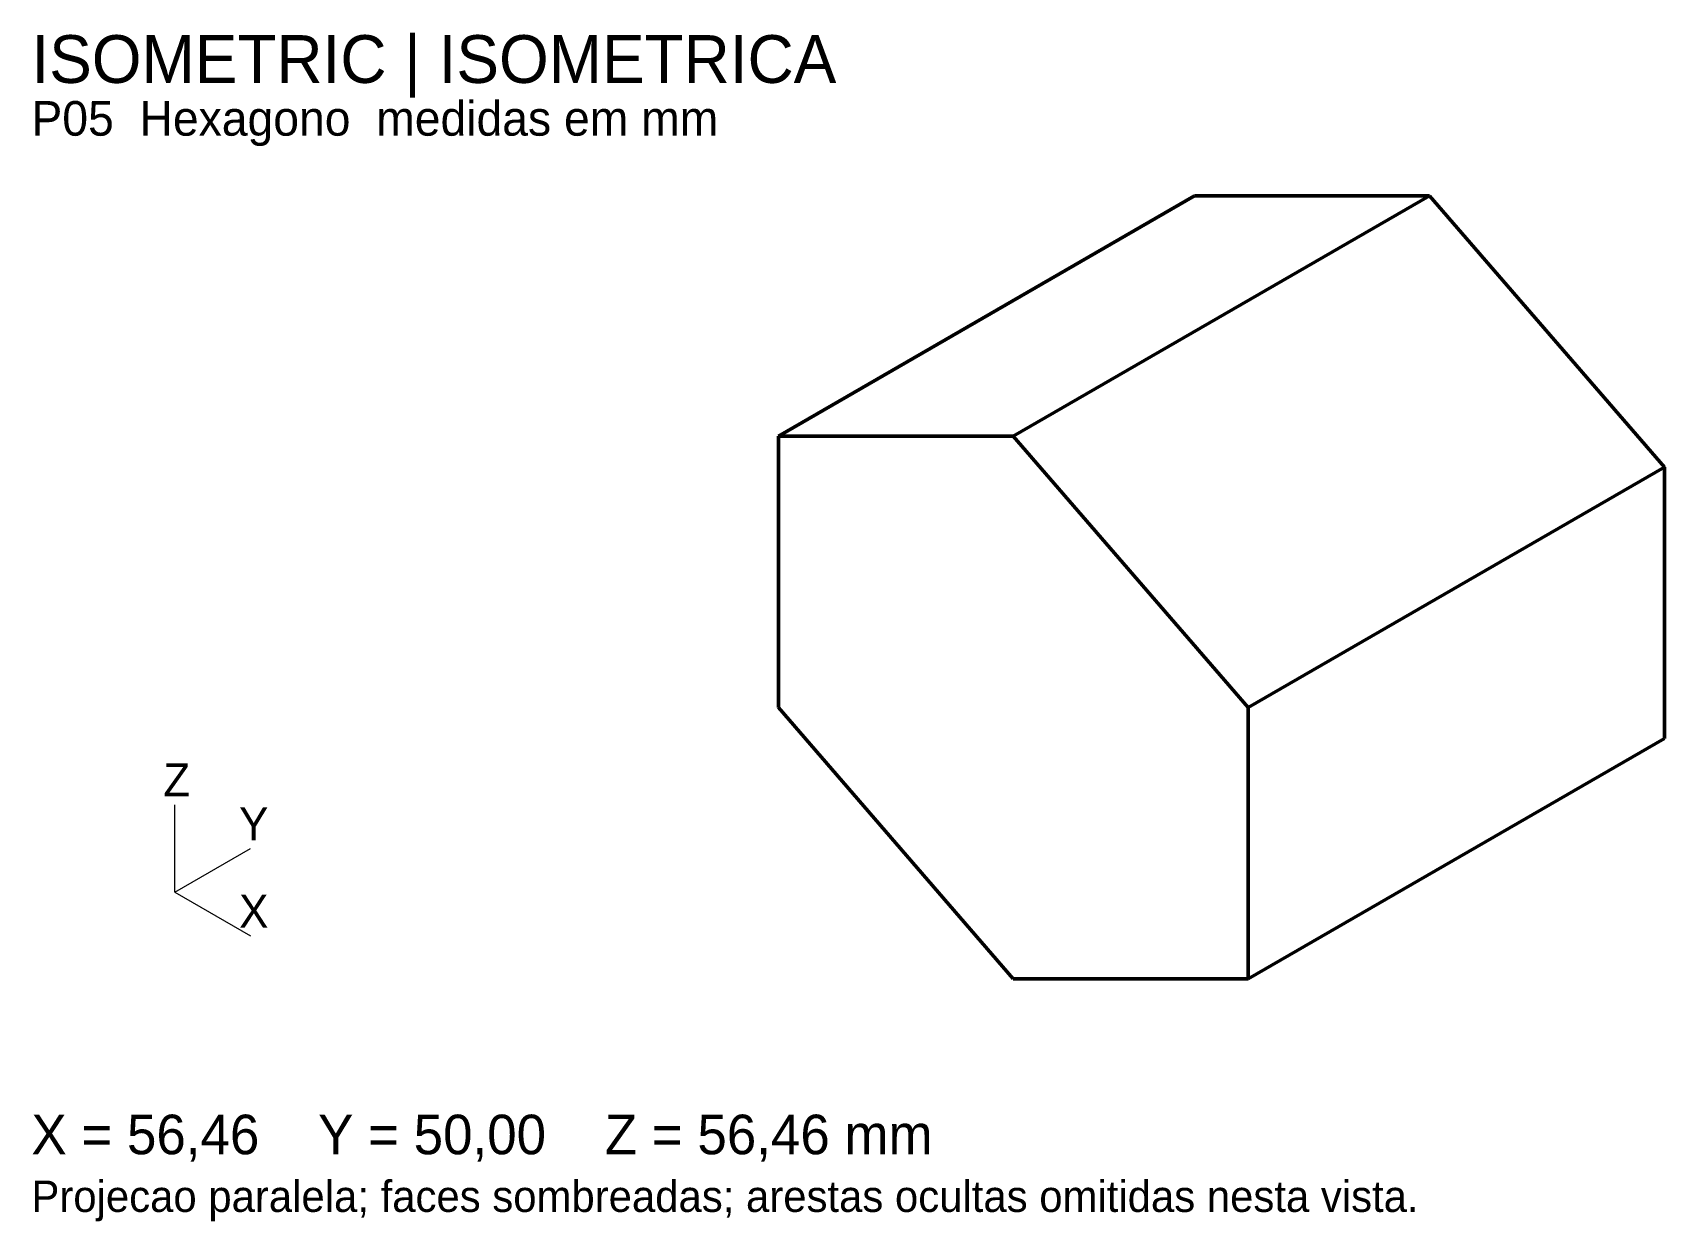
# Model space of a CAD drawing. Header units: millimetres. Extents: x 5 to 144, y 6 to 107.
import ezdxf

# ---------------------------------------------------------------- set-up
doc = ezdxf.new("R2010")
doc.units = ezdxf.units.MM
for name, color, linetype, lineweight in [('TEXT', 7, 'CONTINUOUS', 18), ('THIN', 7, 'CONTINUOUS', 18), ('VISIBLE', 7, 'CONTINUOUS', 50)]:
    doc.layers.add(name, color=color, linetype=linetype, lineweight=lineweight)

msp = doc.modelspace()

# ---------------------------------------------------------------- linework, layer by layer
at = {"layer": 'THIN'}
for q in [(17.5, 41.04), (23.94, 37.32), (23.94, 29.89)]:
    msp.add_line((17.5, 33.61), q, dxfattribs=at)
at = {"layer": 'VISIBLE'}
for p, q in [((68.78, 72.35), (104.13, 92.77)), ((88.74, 72.35), (124.1, 92.77)), ((104.13, 92.77), (124.1, 92.77)), ((124.1, 92.77), (144.06, 69.72)), ((68.78, 49.3), (68.78, 72.35)), ((68.78, 72.35), (88.74, 72.35)), ((88.74, 72.35), (108.7, 49.3)), ((108.7, 49.3), (144.06, 69.72)), ((144.06, 46.67), (144.06, 69.72)), ((68.78, 49.3), (88.74, 26.25)), ((108.7, 26.25), (108.7, 49.3)), ((108.7, 26.25), (144.06, 46.67)), ((88.74, 26.25), (108.7, 26.25))]:
    msp.add_line(p, q, dxfattribs=at)

# ---------------------------------------------------------------- texts
at = {"layer": 'TEXT'}
for s, height, p in [('ISOMETRIC | ISOMETRICA', 4.0607, (5.32, 102.36)), ('P05  Hexagono  medidas em mm', 2.9405, (5.32, 97.88)), ('Z', 2.8, (16.52, 41.74)), ('Y', 2.8, (22.96, 38.02)), ('X', 2.8, (22.96, 30.59)), ('X = 56,46    Y = 50,00    Z = 56,46 mm', 3.3606, (5.32, 11.34)), ('Projecao paralela; faces sombreadas; arestas ocultas omitidas nesta vista.', 2.6605, (5.32, 6.44))]:
    msp.add_text(s, height=height, dxfattribs=at).set_placement(p)

doc.saveas('drawing.dxf')
